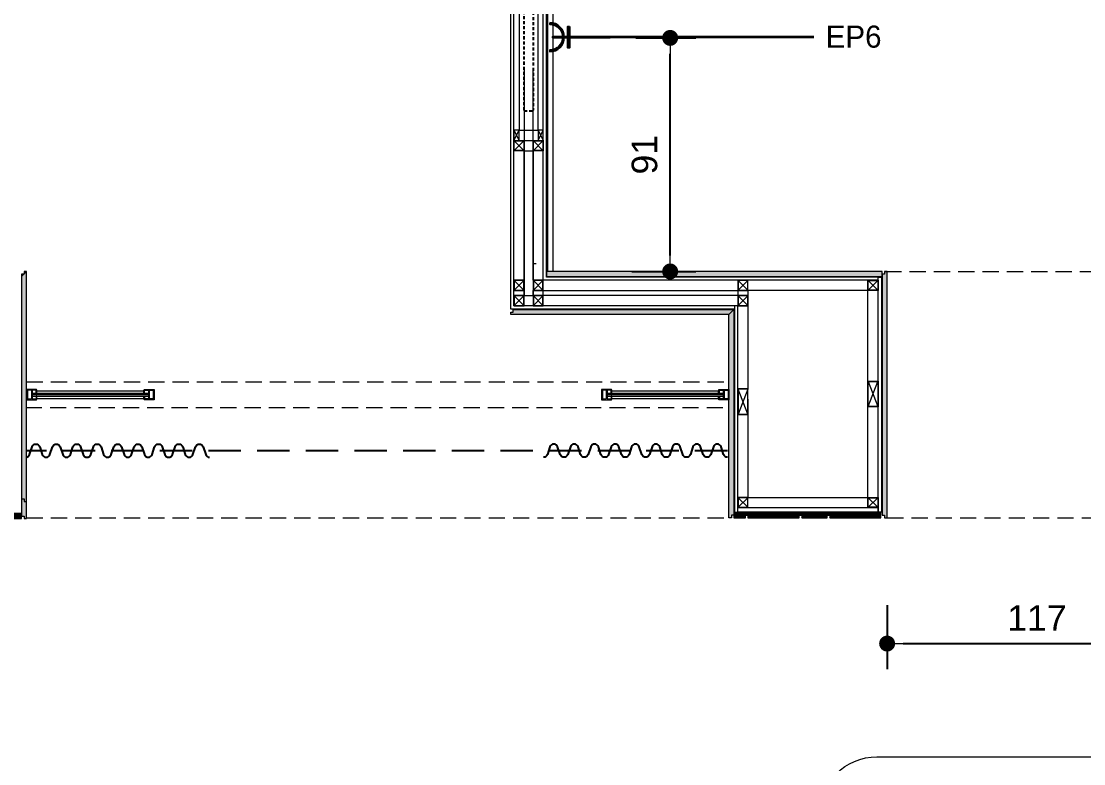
# Model space of a CAD drawing. Header units: centimetres. Extents: x 5488 to 20269, y -31398 to -19684.
# Drawn here: x 12233.4 to 12649.5, y -23240.3 to -22949.6 of the extents above; entities that cross this region are included whole.
import ezdxf
from ezdxf.enums import TextEntityAlignment as Align

# ---------------------------------------------------------------- set-up
doc = ezdxf.new("R2010")
doc.units = ezdxf.units.CM
doc.header["$PDMODE"] = 1
for name, pattern in [('HIDDEN', [9.524999999999999, 6.35, -3.175]), ('HIDDENX2', [19.049999999999997, 12.7, -6.349999999999998]), ('Overhead', [3.96875, 2.38125, -1.5875])]:
    doc.linetypes.add(name, pattern=pattern)
for name, color, linetype in [('0-LNS-VLF-PERDE', 10, 'Continuous'), ('11_Glas', 7, 'Continuous'), ('ELEKTRİK', 10, 'Continuous')]:
    doc.layers.add(name, color=color, linetype=linetype)
for name, color, linetype, lineweight in [('ELK', 1, 'Continuous', 35), ('xxx_Auto_Dograma_Metal', 157, 'Continuous', 0), ('xxx_Auto_Duvar_Alcipan', 51, 'Continuous', 0), ('xxx_Auto_Element_Dograma Cam', 140, 'Continuous', 9), ('xxx_Auto_Element_Dograma Metal', 211, 'Continuous', 20), ('xxx_Auto_Kaplama_Ahşap', 34, 'Continuous', 0), ('xxx_Auto_Kaplama_Ahşap Tarama', 16, 'Continuous', 5), ('xxx_Auto_Kaplama_Doğal Taş', 43, 'Continuous', 13), ('xxx_Auto_Kaplama_Mermer', 43, 'Continuous', 13), ('xxx_Auto_Kaplama_Paslanmaz', 163, 'Continuous', 0), ('xxx_Auto_Konstruksiyon_Metal', 141, 'Continuous', 0), ('xxx_Auto_Mobilya_Ahsap', 34, 'Continuous', 20), ('xxx_Auto_Tefris_Silik', 252, 'Continuous', 13)]:
    doc.layers.add(name, color=color, linetype=linetype, lineweight=lineweight)
doc.layers.add('xxx_Auto_Kaplama_Mermer Tarama', color=7, linetype='Continuous', lineweight=0, true_color=0xadadad)
doc.styles.add('AUTOBAN', font='')
doc.styles.add('TAKSİM', font='GOTHIC.TTF', dxfattribs={"height": 20})
doc.styles.get('AUTOBAN').set_extended_font_data('Helvetica Normal Tr')
doc.dimstyles.new('AUTO_DIM_1-50', dxfattribs={"dimtxt": 10, "dimasz": 6.25, "dimexe": 10, "dimexo": 10, "dimgap": 5, "dimtad": 1, "dimdec": 0, "dimzin": 0, "dimdsep": 46, "dimtxsty": 'AUTOBAN', "dimblk": 'DOT', "dimcen": 5, "dimclrd": 256, "dimclre": 256, "dimclrt": 256, "dimadec": 0, "dimazin": 0, "dimtfac": 1, "dimtdec": 0, "dimtix": 1, "dimtofl": 0, "dimtmove": 1, "dimatfit": 3, "dimfxl": 15, "dimfxlon": 1, "dimtolj": 1, "dimtzin": 0, "dimlwd": -1, "dimlwe": -1, "dimarcsym": 0})

# ---------------------------------------------------------------- blocks, each defined once
blk = doc.blocks.new('gizliprofil_e')
at = {"layer": 'xxx_Auto_Element_Dograma Metal'}
for p, q in [((0.04899269910583826, -2.299959847940045), (0.04899855831354216, 1.10001565246057)), ((0.3489926991051107, -2.299960614702286), (0.3489985583137241, 1.100015399810218))]:
    blk.add_line(p, q, dxfattribs=at)
for points in [[(-1.702012142673993, -2.599955195812072), (2.199997941306719, -2.60000849944845), (2.200003266547355, 1.399997330885526), (-1.701992125565994, 1.399997178759804)], [(0.04899855831263267, 1.100015388114116), (-1.502007375769608, 1.10001532764727)], [(-1.501997485210268, 0.0499975041129801), (-1.501997485210268, 0.0499975041129801), (-1.501997485210268, 0.0499975041129801), (-1.501997526145715, 1.10001532764727)], [(0.3489926991051107, -2.299960614702286), (1.900004656602505, -2.299965870213782), (1.900004492395965, 1.100015460280702), (0.3489985583137241, 1.100015399810218)], [(-1.502013159206399, -1.250055942175095), (-1.502013159206399, -1.250055942175095), (-1.502013159206399, -1.250055942175095), (-1.502024802334745, -2.299954342637648)], [(-1.502019258391556, -2.299954342655838), (0.04899269910583826, -2.299959598167334)]]:
    blk.add_lwpolyline(points, dxfattribs=at)
for centre, radius, start, end in [((3.516291270535476, 0.3405042590711673), 5.324754076183582, 168.5227519838122, 183.08080314522), ((-1.648660996701437, 0.2398538075649412), 0.2399074854244528, 230.6526701021457, 307.6859949504876), ((2.745320838716907, -1.597113975509274), 4.559004485972036, 175.6886464240941, 192.7072323515242), ((-1.648678576656494, -1.439910773260635), 0.2399074854244528, 52.31342985768132, 129.3467547058287)]:
    blk.add_arc(centre, radius, start, end, dxfattribs=at)
blk = doc.blocks.new('A$Cb3d25d0a')
at = {"layer": 'xxx_Auto_Konstruksiyon_Metal', "lineweight": 20}
h = blk.add_hatch(color=256, dxfattribs=at)
h.dxf.hatch_style = 1
h.paths.add_polyline_path([(2, 2), (2, -2), (-2, -2), (-2, 2)])
h.paths.add_polyline_path([(1.883423099934589, 1.883423099934589), (-1.883423099992797, 1.883423099934589), (-1.883423099992797, -1.883423099934589), (1.883423099934589, -1.883423099934589)], flags=16)
for points in [[(2, -2), (2, 2), (-2, 2), (-2, -2)], [(1.883423099934589, -1.883423099934589), (1.883423099934589, 1.883423099934589), (-1.883423099992797, 1.883423099934589), (-1.883423099992797, -1.883423099934589)]]:
    blk.add_lwpolyline(points, close=True, dxfattribs=at)
for points in [[(1.883423099934589, -1.883423099934589), (-1.883423099992797, 1.883423099934589)], [(1.883423099934589, 1.883423099934589), (-1.883423099992797, -1.883423099934589)]]:
    blk.add_lwpolyline(points, dxfattribs=at)
blk = doc.blocks.new('4X10 PROFİL')
at = {"layer": 'xxx_Auto_Konstruksiyon_Metal'}
h = blk.add_hatch(color=256, dxfattribs=at)
h.dxf.hatch_style = 1
h.paths.add_polyline_path([(6769.832994549171, -31068.34079556837), (6669.832994549164, -31068.34079556837), (6669.832994549164, -31108.34079556837), (6769.832994549171, -31108.34079556837)])
h.paths.add_polyline_path([(6768.832994549179, -31107.34079556837), (6670.832994549164, -31107.34079556837), (6670.832994549164, -31069.34079556837), (6768.832994549179, -31069.34079556837)], flags=16)
for p, q in [((6670.832994549164, -31069.34079556837), (6768.832994549179, -31107.34079556837)), ((6768.832994549179, -31069.34079556837), (6670.832994549164, -31107.34079556837))]:
    blk.add_line(p, q, dxfattribs=at)
for points in [[(6669.832994549164, -31068.34079556837), (6769.832994549171, -31068.34079556837), (6769.832994549171, -31108.34079556837), (6669.832994549164, -31108.34079556837)], [(6670.832994549164, -31069.34079556837), (6768.832994549179, -31069.34079556837), (6768.832994549179, -31107.34079556837), (6670.832994549164, -31107.34079556837)]]:
    blk.add_lwpolyline(points, close=True, dxfattribs=at)
blk = doc.blocks.new('*U119')
at = {"layer": '0-LNS-VLF-PERDE', "ltscale": 4}
for points in [[(-167.4843748523217, 3.418861169913725, 0.3228228060550772), (-165.9843748523217, 4.499999999998181), (-164.9843748523235, 7.499999999999091, -0.72075922005661), (-161.9843748523217, 7.499999999999091), (-160.9843748523226, 4.499999999998181, 0.7207592200564028), (-157.9843748523217, 4.499999999998181), (-156.9843748523244, 7.499999999999091, -0.3228228060552727), (-155.4843748523235, 8.581138830084456, -0.3228228060553753), (-153.9843748523226, 7.5), (-152.9843748523226, 4.499999999999091, 0.7207592200561956), (-149.9843748523226, 4.499999999999091), (-148.9843748523244, 7.5, -0.72075922005661), (-145.9843748523226, 7.5), (-144.9843748523235, 4.499999999999091, 0.7207592200564028), (-141.9843748523226, 4.499999999999091), (-140.9843748523253, 7.5, -0.3228228060552727), (-139.4843748523244, 8.581138830085365, -0.3228228060553753), (-137.9843748523235, 7.500000000000909), (-136.9843748523235, 4.5, 0.7207592200561956), (-133.9843748523235, 4.5), (-132.9843748523253, 7.500000000000909, -0.72075922005661), (-129.9843748523235, 7.500000000000909), (-128.9843748523244, 4.5, 0.7207592200564028), (-125.9843748523235, 4.5), (-124.9843748523263, 7.500000000000909, -0.3228228060552727), (-123.4843748523253, 8.581138830086275, -0.3228228060553753), (-121.9843748523244, 7.500000000001819), (-120.9843748523244, 4.500000000000909, 0.7207592200561956), (-117.9843748523244, 4.500000000000909), (-116.9843748523263, 7.500000000001819, -0.72075922005661), (-113.9843748523244, 7.500000000001819), (-112.9843748523253, 4.500000000000909, 0.3228228060552003), (-111.4843748523244, 3.418861169915544, 0.3228228060551441), (-109.9843748523244, 4.5), (-108.9843748523263, 7.500000000000909, -0.72075922005661), (-105.9843748523244, 7.500000000000909), (-104.9843748523253, 4.5, 0.7207592200564028), (-101.9843748523244, 4.5), (-100.9843748523272, 7.500000000000909, -0.3228228060552727), (-99.48437485232625, 8.581138830086275, -0.3228228060553753), (-97.98437485232535, 7.500000000001819), (-96.98437485232535, 4.500000000000909, 0.3228228060551441), (-95.48437485232535, 3.418861169916454, 0.3228228060551441)], [(107.315205147679, 3.418861169912816, -0.3228228060550772), (105.815205147679, 4.499999999997272), (104.8152051476808, 7.499999999998181, 0.72075922005661), (101.815205147679, 7.499999999998181), (100.8152051476799, 4.499999999997272, -0.7207592200564028), (97.81520514767897, 4.499999999997272), (96.8152051476817, 7.499999999998181, 0.3228228060552727), (95.31520514768079, 8.581138830083546, 0.3228228060553753), (93.81520514767988, 7.499999999999091), (92.81520514767988, 4.499999999998181, -0.7207592200561956), (89.81520514767988, 4.499999999998181), (88.8152051476817, 7.499999999999091, 0.72075922005661), (85.81520514767988, 7.499999999999091), (84.81520514768079, 4.499999999998181, -0.7207592200564028), (81.81520514767988, 4.499999999998181), (80.8152051476826, 7.499999999999091, 0.3228228060552727), (79.3152051476817, 8.581138830084456, 0.3228228060553753), (77.81520514768079, 7.5), (76.81520514768079, 4.499999999999091, -0.7207592200561956), (73.81520514768079, 4.499999999999091), (72.8152051476826, 7.5, 0.72075922005661), (69.81520514768079, 7.5), (68.8152051476817, 4.499999999999091, -0.7207592200564028), (65.81520514768079, 4.499999999999091), (64.81520514768351, 7.5, 0.3228228060552727), (63.3152051476826, 8.581138830085365, 0.3228228060553753), (61.8152051476817, 7.500000000000909), (60.8152051476817, 4.5, -0.7207592200561956), (57.8152051476817, 4.5), (56.81520514768351, 7.500000000000909, 0.72075922005661), (53.8152051476817, 7.500000000000909), (52.8152051476826, 4.5, -0.3228228060552003), (51.3152051476817, 3.418861169914635, -0.3228228060551441), (49.8152051476817, 4.499999999999091), (48.81520514768351, 7.5, 0.72075922005661), (45.8152051476817, 7.5), (44.8152051476826, 4.499999999999091, -0.7207592200564028), (41.8152051476817, 4.499999999999091), (40.81520514768442, 7.5, 0.3228228060552727), (39.31520514768351, 8.581138830085365, 0.3228228060553753), (37.8152051476826, 7.500000000000909), (36.8152051476826, 4.5, -0.3228228060551441), (35.3152051476826, 3.418861169915544, -0.3228228060551441)]]:
    blk.add_lwpolyline(points, format="xyb", dxfattribs=at)
at = {"layer": '0-LNS-VLF-PERDE', "linetype": 'HIDDENX2'}
blk.add_lwpolyline([(-167.4843748523208, 6), (107.315205147679, 6)], dxfattribs=at)
blk = doc.blocks.new('A$C50025146')
at = {"layer": 'ELEKTRİK'}
for points in [[(16.0258407970905, 9.846670621633166), (16.5885051934838, 9.846670621633166), (16.5885051934838, 1.406704675742731), (16.0258407970905, 1.406704675742731)], [(6.940050297998823e-05, 5.345355450490388), (6.940050297998823e-05, 5.908019846885509), (22.50664525620232, 5.908019846885509), (22.50664525620232, 5.345355450490388)]]:
    blk.add_hatch(color=256, dxfattribs=at).paths.add_polyline_path(points)
h = blk.add_hatch(color=256, dxfattribs=at)
edge = h.paths.add_edge_path()
edge.add_line((23.70435837441619, 11.25333161261187), (23.70435837441619, 10.69066721622039))
edge.add_ellipse((23.70435837441619, 5.626687648689767), major_axis=(3.580774291992597, -3.580774291992606), ratio=0.9999999999999413, start_angle=134.9999999999983, end_angle=314.9999999999983)
edge.add_line((23.70435837441619, 0.5627080811555061), (23.70435837441619, 4.368476402305532e-05))
edge.add_ellipse((23.70435837441619, 5.626687648689767), major_axis=(3.978638102213783, 3.978638102213774), ratio=0.9999999999999128, start_angle=45.0000000000025, end_angle=225.0000000000025, ccw=False)
for points, elevation in [([(16.0258407970905, 1.406704675742731), (16.0258407970905, 9.846670621633166), (16.5885051934838, 9.846670621633166), (16.5885051934838, 1.406704675742731)], 4.791194770819646e-08), ([(6.940050297998823e-05, 5.908019846885509), (22.50664525620232, 5.908019846885509), (22.50664525620232, 5.345355450490388), (6.940050297998823e-05, 5.345355450490388)], 4.794507297291503e-08)]:
    blk.add_lwpolyline(points, close=True, dxfattribs=dict(at, elevation=elevation))
at = {"layer": 'ELEKTRİK', "elevation": 4.798666618537076e-08}
blk.add_lwpolyline([(23.70435837441437, 4.368476402305532e-05), (23.70435837441619, 0.5627080811555061, -0.9999999999999944), (23.70435837441619, 10.69066721622039), (23.70435837441619, 11.25333161261187, 0.9999999999999944)], format="xyb", close=True, dxfattribs=at)
blk = doc.blocks.new('_DOT')
at = {"color": 0, "linetype": 'ByBlock', "lineweight": 0}
blk.add_line((-0.5, 1e-16), (-1, 2e-16), dxfattribs=at)
at = {"linetype": 'ByBlock', "lineweight": 0, "const_width": 0.5}
blk.add_lwpolyline([(-0.25, 0, 1), (0.25, 0, 1)], format="xyb", close=True, dxfattribs=at)
blk = doc.blocks.new('*D387')
at = {"transparency": 16777216}
for p, q in [((12474.07835363745, -22956.14844214234), (12497.51624751937, -22956.14844214234)), ((12487.51624751937, -23041.32211969815), (12487.51624751937, -22962.39844214234)), ((12472.51624751937, -23047.57211969815), (12497.51624751937, -23047.57211969815))]:
    blk.add_line(p, q, dxfattribs=at)
at = {"layer": 'Defpoints', "color": 0, "transparency": 16777216}
for p in [(12464.07835363745, -22956.14844214234), (12487.51624751937, -22956.14844214234), (12441.57175713475, -23047.57211969815)]:
    blk.add_point(p, dxfattribs=at)
at = {"transparency": 16777216, "xscale": 6.25, "yscale": 6.25, "zscale": 6.25}
for p, rotation in [((12487.51624751937, -22956.14844214234), 90), ((12487.51624751937, -23047.57211969815), 270)]:
    blk.add_blockref('_DOT', p, dxfattribs=dict(at, rotation=rotation))
at = {"transparency": 16777216, "insert": (12477.51624751936, -23001.86028092024), "char_height": 10, "attachment_point": 5, "rotation": 90, "style": 'AUTOBAN'}
blk.add_mtext('\\A1;91', dxfattribs=at)
blk = doc.blocks.new('*D388')
at = {"transparency": 16777216}
for p, q in [((12572.4847260753, -23178.24041453632), (12572.4847260753, -23203.24041453632)), ((12689.78351992844, -23178.24041453632), (12689.78351992844, -23203.24041453632)), ((12578.7347260753, -23193.24041453632), (12683.53351992844, -23193.24041453632))]:
    blk.add_line(p, q, dxfattribs=at)
at = {"layer": 'Defpoints', "color": 0, "transparency": 16777216}
for p in [(12572.4847260753, -23095.79293735491), (12689.78351992844, -23102.06549059411), (12689.78351992844, -23193.24041453632)]:
    blk.add_point(p, dxfattribs=at)
at = {"transparency": 16777216, "xscale": 6.25, "yscale": 6.25, "zscale": 6.25, "rotation": 180}
blk.add_blockref('_DOT', (12572.4847260753, -23193.24041453632), dxfattribs=at)
at = {"transparency": 16777216, "xscale": 6.25, "yscale": 6.25, "zscale": 6.25}
blk.add_blockref('_DOT', (12689.78351992844, -23193.24041453632), dxfattribs=at)
at = {"transparency": 16777216, "insert": (12631.13412300187, -23183.24041453632), "char_height": 10, "attachment_point": 5, "style": 'AUTOBAN'}
blk.add_mtext('\\A1;117', dxfattribs=at)

msp = doc.modelspace()

# ---------------------------------------------------------------- hatches: boundary and pattern name
at = {"layer": 'xxx_Auto_Kaplama_Ahşap Tarama', "true_color": 0xcba65d}
h = msp.add_hatch(dxfattribs=at)
h.set_pattern_fill('JIS_WOOD', color=43, scale=0.4999999999999998, angle=89.99999999999997)
h.set_pattern_definition([(134.9999999999999, (-9937.984664289825, -1951.205930636923), (-0.249999999580492, -0.249999999580492), [])])
h.paths.add_polyline_path([(12233.48556800765, -23142.31853718969), (12219.52316686137, -23142.3185371897), (12219.52316686137, -23143.3185371897), (12218.52316686137, -23143.3185371897), (12218.52316686137, -23144.3185371897), (12233.48556800765, -23144.31853718969)])
h = msp.add_hatch(dxfattribs=at)
h.set_pattern_fill('JIS_WOOD', color=43, scale=0.4999999999999998)
h.set_pattern_definition([(44.99999999999996, (6489.403762213378, -459.0767383145721), (-0.249999999580492, 0.249999999580492), [])])
h.paths.add_polyline_path([(12516.97753402532, -23143.01197399403), (12519.97719289182, -23143.01219140605), (12519.97719289182, -23142.01062780038), (12519.65810356784, -23142.01041038836), (12512.48556800765, -23142.01068325564), (12512.48556800765, -23144.01381046698), (12516.97753402532, -23144.0135375997)])
h = msp.add_hatch(dxfattribs=at)
h.set_pattern_fill('JIS_WOOD', color=43, scale=0.4999999999999998)
h.set_pattern_definition([(44.99999999999996, (6510.445404466942, -459.0767413341746), (-0.249999999580492, 0.249999999580492), [])])
h.paths.add_polyline_path([(12538.01917627889, -23143.01197701363), (12541.01883514539, -23143.01219442564), (12541.01883514539, -23142.01063081997), (12540.69974582141, -23142.01041340796), (12520.01925001569, -23142.01041340796), (12520.01849899764, -23143.11266084645), (12517.97753402533, -23143.11266084646), (12517.97753402533, -23144.0135406193), (12538.01917627889, -23144.0135406193)])
h = msp.add_hatch(dxfattribs=at)
h.set_pattern_fill('JIS_WOOD', color=43, scale=0.4999999999999998)
h.set_pattern_definition([(44.99999999999996, (6521.442959347625, -459.0796511334993), (-0.249999999580492, 0.249999999580492), [])])
h.paths.add_polyline_path([(12549.01673115957, -23143.01219442564), (12552.01639002607, -23143.01241183766), (12552.01639002607, -23142.01084823199), (12551.69730070209, -23142.01063081997), (12541.01883514539, -23142.01063081997), (12541.01808412735, -23143.11287825847), (12539.01884013114, -23143.11287825847), (12539.01884013114, -23144.01375803131), (12549.01673115957, -23144.01375803131)])
h = msp.add_hatch(dxfattribs=at)
h.set_pattern_fill('JIS_WOOD', color=43, scale=0.4999999999999998)
h.set_pattern_definition([(44.99999999999996, (6526.278442167635, -459.0796511334993), (-0.249999999580492, 0.249999999580492), [])])
h.paths.add_polyline_path([(12570.06017107062, -23142.01230313165), (12565.65866815399, -23142.01084823199), (12552.01676553509, -23142.01063081997), (12552.01601451705, -23143.11287825847), (12550.01884013114, -23143.11287825847), (12550.01884013114, -23144.01375803131), (12570.06012140326, -23144.01521293098)])
at = {"layer": 'xxx_Auto_Kaplama_Ahşap Tarama'}
h = msp.add_hatch(dxfattribs=at)
h.set_pattern_fill('AR-CONC', color=256, scale=0.5)
h.set_pattern_definition([(49.99999999999999, (809.5311465491541, -3617.590723406778), (91.092334498002, -7.969542769451543), [9.525, -104.775]), (355, (809.5311465491541, -3617.590723406778), (-17.62171071248467, 95.52842261951757), [7.62, -83.820292085]), (100.4514447, (817.1221500491538, -3618.25485015678), (73.47062354517664, 87.55887595609755), [8.095004399999997, -89.04512229999997]), (46.18420000000001, (809.5311465491541, -3592.190723406777), (135.539520446065, -21.02116396636357), [14.2875, -157.1625]), (96.63555760999994, (820.8260965491545, -3593.94247340678), (118.7020670257515, 123.7130622988608), [12.14251157, -133.56780408]), (351.1841511700001, (809.5311465491541, -3592.190723406777), (118.7020670324885, 123.7130622927663), [11.429983535, -125.72986596]), (21, (822.2311465491539, -3598.540723406779), (75.80719563456624, -51.1325990935438), [9.525, -104.775]), (326.0000000000001, (822.2311465491539, -3598.540723406779), (30.90101417382354, 92.09398306115963), [7.62, -83.82]), (71.45144499999999, (828.5484128491544, -3602.801773356779), (106.7082096393581, 40.96138444295262), [8.0950044, -89.04496879999999]), (37.50000000000001, (809.5311465491541, -3617.590723406778), (1.544301625295908, 42.27751943657655), [0, -82.804, 0, -85.09, 0, -84.1375]), (7.499999999999999, (809.5311465491541, -3617.590723406778), (33.40983125515287, 50.09028740905975), [0, -48.514, 0, -80.899, 0, -32.0675]), (327.5, (781.2101465491542, -3617.590723406778), (67.7952975834357, -2.864371996336722), [0, -31.75, 0, -99.06, 0, -131.445]), (317.5, (768.5101465491543, -3617.590723406778), (74.06459069300902, 12.71324551666651), [0, -41.275, 0, -65.786, 0, -93.345])])
edge = h.paths.add_edge_path()
edge.add_line((9312.934239034274, -27555.318573272), (9330.626290762004, -27555.318573272))
edge.add_arc((9330.626290762002, -27548.31857327201), 6.999999999996362, 270.0000000000148, 349.5592448212793)
edge.add_arc((-12655703.85192648, 2009176.563850346), 12827763.87852466, 350.8642093146535, 350.8644691225534)
edge.add_line((9346.745801669727, -27492.15741189267), (9332.44991226789, -27492.15744410318))
edge.add_line((9332.44991226789, -27492.15744410318), (9332.449455501846, -27061.10236461796))
edge.add_line((9332.449455501846, -27061.10236461796), (9346.746142236898, -27061.10234946853))
edge.add_arc((-12660642.42867646, -2064524.00734829), 12832765.90526256, 9.135530923292796, 9.135790639500211)
edge.add_arc((9330.626290762002, -27004.9390702985), 6.999999999999829, 10.44075517872073, 89.9999999999851)
edge.add_line((9330.626290762004, -26997.9390702985), (9312.934239034272, -26997.9390702985))
edge.add_arc((9312.934239034274, -27004.9390702985), 7, 90.0000000000149, 170.4864106854212)
edge.add_arc((10864.46380279621, -27276.62882178525), 1582.137683424508, 170.0694418627802, 189.93055813722)
edge.add_arc((9312.934239034275, -27548.318573272), 7.000000000000069, 189.5135893145788, 269.9999999999852)
at = {"layer": 'xxx_Auto_Kaplama_Mermer Tarama'}
h = msp.add_hatch(dxfattribs=at)
h.set_pattern_fill('AR-CONC', color=241, scale=0.01)
h.set_pattern_definition([(49.99999999999999, (6190.105366854992, -452.6365046498904), (1.821846689960041, -0.1593908553890309), [0.1905, -2.0955]), (355, (6190.105366854992, -452.6365046498904), (-0.3524342142496935, 1.910568452390352), [0.1524, -1.676405841700001]), (100.4514447, (6190.257186924993, -452.6497871848915), (1.469412470903533, 1.751177519121951), [0.161900088, -1.780902446]), (46.18420000000001, (6190.105366854992, -452.1285046498888), (2.7107904089213, -0.420423279327272), [0.2857500000000001, -3.143250000000001]), (96.63555760999992, (6190.331265854993, -452.1635396498896), (2.37404134051503, 2.474261245977216), [0.2428502314, -2.6713560816]), (351.1841511700001, (6190.105366854992, -452.1285046498888), (2.374041340649771, 2.474261245855327), [0.2285996707, -2.5145973192]), (21, (6190.359366854993, -452.2555046498892), (1.516143912691325, -1.022651981870876), [0.1905, -2.0955]), (326.0000000000001, (6190.359366854993, -452.2555046498892), (0.6180202834764709, 1.841879661223193), [0.1524, -1.6764]), (71.45144499999999, (6190.485712180993, -452.3407256488899), (2.134164192787162, 0.8192276888590527), [0.1619000879999997, -1.780899375999997]), (37.50000000000001, (6190.105366854992, -452.6365046498904), (0.03088603250591817, 0.8455503887315312), [0, -1.65608, 0, -1.7018, 0, -1.68275]), (7.499999999999999, (6190.105366854992, -452.6365046498904), (0.6681966251030576, 1.001805748181195), [0, -0.9702800000000001, 0, -1.61798, 0, -0.6413500000000002]), (327.5, (6189.538946854993, -452.6365046498904), (1.355905951668714, -0.05728743992673459), [0, -0.6350000000000001, 0, -1.981200000000001, 0, -2.6289]), (317.5, (6189.284946854992, -452.6365046498904), (1.481291813860181, 0.2542649103333302), [0, -0.8255000000000001, 0, -1.31572, 0, -1.8669])])
h.paths.add_polyline_path([(12235.48556800766, -23137.57061154772), (12234.48472607531, -23137.57061154772), (12234.48556800766, -23136.57061154772), (12233.48556800766, -23136.57061154772), (12233.48559284134, -23135.56915664806), (12233.48556829352, -23049.57211976196), (12233.48559284134, -23049.57211976196), (12233.48556800766, -23048.5706648623), (12234.48556800766, -23048.5706648623), (12234.48556800766, -23047.57066479602), (12235.48556800766, -23047.57066479602)])
h = msp.add_hatch(dxfattribs=at)
h.set_pattern_fill('AR-CONC', color=241, scale=0.01)
h.set_pattern_definition([(49.99999999999986, (6190.105366854974, -452.6365046499086), (1.821846689960041, -0.1593908553890309), [0.1904999999999999, -2.095499999999999]), (355, (6190.105366854974, -452.6365046499086), (-0.3524342142496935, 1.910568452390352), [0.1524, -1.676405841700001]), (100.4514446999997, (6190.257186924982, -452.6497871849097), (1.469412470903533, 1.751177519121951), [0.1619000879999971, -1.780902445999977]), (46.18419999999996, (6190.105366854974, -452.128504649907), (2.7107904089213, -0.420423279327272), [0.2857499999999996, -3.143249999999997]), (96.63555760999954, (6190.331265854971, -452.1635396499078), (2.37404134051503, 2.474261245977216), [0.2428502314, -2.6713560816]), (351.18415117, (6190.105366854974, -452.128504649907), (2.374041340649771, 2.474261245855327), [0.2285996707, -2.514597319199999]), (20.99999999999994, (6190.359366854975, -452.2555046499074), (1.516143912691325, -1.022651981870876), [0.1904999999999971, -2.095499999999954]), (326, (6190.359366854975, -452.2555046499074), (0.6180202834764709, 1.841879661223193), [0.1524, -1.6764]), (71.45144499999995, (6190.485712180978, -452.3407256489118), (2.134164192787162, 0.8192276888590527), [0.1619000879999996, -1.780899375999997]), (37.49999999999998, (6190.105366854974, -452.6365046499086), (0.03088603250591817, 0.8455503887315312), [0, -1.65608, 0, -1.7018, 0, -1.68275]), (7.499999999999937, (6190.105366854974, -452.6365046499086), (0.6681966251030576, 1.001805748181195), [0, -0.9702799999999989, 0, -1.617979999999998, 0, -0.6413499999999991]), (327.5, (6189.538946854971, -452.6365046499086), (1.355905951668714, -0.05728743992673459), [0, -0.6349999999999997, 0, -1.9812, 0, -2.628899999999998]), (317.5, (6189.28494685497, -452.6365046499086), (1.481291813860181, 0.2542649103333302), [0, -0.8254999999999996, 0, -1.31572, 0, -1.866899999999999])])
h.paths.add_polyline_path([(12235.48556800765, -23047.5706647979), (12233.48559280525, -23049.5706647979), (12233.48559284133, -23049.57211976196), (12233.48556829351, -23049.57211976196), (12233.48559284133, -23135.56915664806), (12233.48556800765, -23143.3170822876), (12234.48556800765, -23143.3170822876), (12234.4847260753, -23144.31708228759), (12235.48556800765, -23144.31708228759)])
h = msp.add_hatch(dxfattribs=at)
h.set_pattern_fill('AR-CONC', color=241, scale=0.01)
h.set_pattern_definition([(49.99999999999999, (5110.193483257435, 7.275957614183426e-12), (1.821846689960041, -0.1593908553890309), [0.1905, -2.0955]), (355, (5110.193483257435, 7.275957614183426e-12), (-0.3524342142496935, 1.910568452390352), [0.1524, -1.676405841700001]), (100.4514447, (5110.345303327436, -0.01328253499377752), (1.469412470903533, 1.751177519121951), [0.161900088, -1.780902446]), (46.18420000000001, (5110.193483257435, 0.5080000000089058), (2.7107904089213, -0.4204232793272716), [0.2857500000000001, -3.143250000000001]), (96.63555760999992, (5110.419382257436, 0.4729650000081165), (2.37404134051503, 2.474261245977216), [0.2428502314, -2.6713560816]), (351.1841511700001, (5110.193483257435, 0.5080000000089058), (2.374041340649771, 2.474261245855327), [0.2285996707, -2.5145973192]), (21, (5110.447483257436, 0.3810000000084983), (1.516143912691325, -1.022651981870876), [0.1905, -2.0955]), (326.0000000000001, (5110.447483257436, 0.3810000000084983), (0.6180202834764709, 1.841879661223193), [0.1524, -1.6764]), (71.45144499999999, (5110.573828583436, 0.2957790010077588), (2.134164192787162, 0.8192276888590526), [0.1619000880000001, -1.780899376]), (37.50000000000001, (5110.193483257435, 7.275957614183426e-12), (0.03088603250591817, 0.8455503887315312), [0, -1.65608, 0, -1.7018, 0, -1.68275]), (7.499999999999999, (5110.193483257435, 7.275957614183426e-12), (0.6681966251030576, 1.001805748181195), [0, -0.9702800000000001, 0, -1.61798, 0, -0.6413500000000002]), (327.5, (5109.627063257436, 7.275957614183426e-12), (1.355905951668714, -0.05728743992673445), [0, -0.6350000000000001, 0, -1.981200000000001, 0, -2.6289]), (317.5, (5109.373063257435, 7.275957614183426e-12), (1.481291813860181, 0.2542649103333303), [0, -0.8255000000000001, 0, -1.31572, 0, -1.8669])])
h.paths.add_polyline_path([(12570.4847260753, -23047.57211969812), (12439.0717476226, -23047.57211969814), (12439.0717476226, -23049.57211969814), (12570.4847260753, -23049.57211969815)])
h = msp.add_hatch(dxfattribs=at)
h.set_pattern_fill('AR-CONC', color=241, scale=0.01)
h.set_pattern_definition([(49.99999999999986, (6527.104524922632, -452.6379595520229), (1.821846689960041, -0.1593908553890309), [0.1904999999999999, -2.095499999999999]), (355, (6527.104524922632, -452.6379595520229), (-0.3524342142496935, 1.910568452390352), [0.1524, -1.676405841700001]), (100.4514446999997, (6527.256344992626, -452.651242087024), (1.469412470903533, 1.751177519121951), [0.1619000879999971, -1.780902445999977]), (46.18419999999996, (6527.104524922632, -452.1299595520213), (2.7107904089213, -0.420423279327272), [0.2857499999999996, -3.143249999999997]), (96.63555760999954, (6527.330423922629, -452.1649945520148), (2.37404134051503, 2.474261245977216), [0.2428502314, -2.6713560816]), (351.18415117, (6527.104524922632, -452.1299595520213), (2.374041340649771, 2.474261245855327), [0.2285996707, -2.514597319199999]), (20.99999999999994, (6527.358524922633, -452.2569595520145), (1.516143912691325, -1.022651981870876), [0.1904999999999971, -2.095499999999954]), (326, (6527.358524922633, -452.2569595520145), (0.6180202834764709, 1.841879661223193), [0.1524, -1.6764]), (71.45144499999995, (6527.484870248636, -452.3421805510188), (2.134164192787162, 0.8192276888590527), [0.1619000879999995, -1.780899375999996]), (37.49999999999998, (6527.104524922632, -452.6379595520229), (0.03088603250591817, 0.8455503887315312), [0, -1.65608, 0, -1.7018, 0, -1.68275]), (7.499999999999937, (6527.104524922632, -452.6379595520229), (0.6681966251030576, 1.001805748181195), [0, -0.9702799999999989, 0, -1.617979999999998, 0, -0.6413499999999991]), (327.5, (6526.538104922629, -452.6379595520229), (1.355905951668714, -0.05728743992673459), [0, -0.6349999999999997, 0, -1.9812, 0, -2.628899999999998]), (317.5, (6526.284104922628, -452.6379595520229), (1.481291813860181, 0.2542649103333302), [0, -0.8254999999999996, 0, -1.31572, 0, -1.866899999999999])])
h.paths.add_polyline_path([(12572.4847260753, -23144.0137550117), (12571.48388414295, -23144.0137550117), (12571.4847260753, -23143.01375501171), (12570.4847260753, -23143.01375501171), (12570.48475090898, -23135.57061155017), (12570.48472636117, -23049.57357466407), (12570.48475090898, -23049.57357466407), (12570.4847260753, -23048.57211976441), (12571.4847260753, -23048.57211976441), (12571.4847260753, -23047.57211969812), (12572.4847260753, -23047.57211969812)])
h = msp.add_hatch(dxfattribs=at)
h.set_pattern_fill('AR-CONC', color=241, scale=0.01)
h.set_pattern_definition([(49.99999999999999, (5061.10855146151, 7.275957614183426e-12), (1.821846689960041, -0.1593908553890309), [0.1905, -2.0955]), (355, (5061.10855146151, 7.275957614183426e-12), (-0.3524342142496935, 1.910568452390352), [0.1524, -1.676405841700001]), (100.4514447, (5061.260371531507, -0.01328253499377752), (1.469412470903533, 1.751177519121951), [0.161900088, -1.780902446]), (46.18420000000001, (5061.10855146151, 0.5080000000089058), (2.7107904089213, -0.4204232793272716), [0.2857500000000001, -3.143250000000001]), (96.63555760999992, (5061.334450461511, 0.4729650000081165), (2.37404134051503, 2.474261245977216), [0.2428502314, -2.6713560816]), (351.1841511700001, (5061.10855146151, 0.5080000000089058), (2.374041340649771, 2.474261245855327), [0.2285996707, -2.5145973192]), (21, (5061.362551461507, 0.3810000000084983), (1.516143912691325, -1.022651981870876), [0.1905, -2.0955]), (326.0000000000001, (5061.362551461507, 0.3810000000084983), (0.6180202834764709, 1.841879661223193), [0.1524, -1.6764]), (71.45144499999999, (5061.48889678751, 0.2957790010077588), (2.134164192787162, 0.8192276888590526), [0.1619000880000001, -1.780899376]), (37.50000000000001, (5061.10855146151, 7.275957614183426e-12), (0.03088603250591817, 0.8455503887315312), [0, -1.65608, 0, -1.7018, 0, -1.68275]), (7.499999999999999, (5061.10855146151, 7.275957614183426e-12), (0.6681966251030576, 1.001805748181195), [0, -0.9702800000000001, 0, -1.61798, 0, -0.6413500000000002]), (327.5, (5060.542131461511, 7.275957614183426e-12), (1.355905951668714, -0.05728743992673445), [0, -0.6350000000000001, 0, -1.981200000000001, 0, -2.6289]), (317.5, (5060.28813146151, 7.275957614183426e-12), (1.481291813860181, 0.2542649103333303), [0, -0.8255000000000001, 0, -1.31572, 0, -1.8669])])
h.paths.add_polyline_path([(12510.48556800765, -23064.46495200067), (12425.07140298922, -23064.46495200065), (12425.07140298922, -23063.46495200065), (12426.07140298922, -23063.46495200065), (12426.07140298922, -23062.46495200065), (12512.48556800765, -23062.46495200065)])
h = msp.add_hatch(dxfattribs=at)
h.set_pattern_fill('AR-CONC', color=241, scale=0.01)
h.set_pattern_definition([(49.99999999999986, (6412.155695814539, -452.6364514016132), (1.821846689960041, -0.1593908553890309), [0.1904999999999999, -2.095499999999999]), (355, (6412.155695814539, -452.6364514016132), (-0.3524342142496935, 1.910568452390352), [0.1524, -1.676405841700001]), (100.4514446999997, (6412.307515884533, -452.6497339366142), (1.469412470903533, 1.751177519121951), [0.1619000879999971, -1.780902445999977]), (46.18419999999996, (6412.155695814539, -452.1284514016115), (2.7107904089213, -0.420423279327272), [0.2857499999999996, -3.143249999999997]), (96.63555760999954, (6412.381594814537, -452.1634864016123), (2.37404134051503, 2.474261245977216), [0.2428502314, -2.6713560816]), (351.18415117, (6412.155695814539, -452.1284514016115), (2.374041340649771, 2.474261245855327), [0.2285996707, -2.514597319199999]), (20.99999999999994, (6412.40969581454, -452.2554514016119), (1.516143912691325, -1.022651981870876), [0.1904999999999971, -2.095499999999954]), (326, (6412.40969581454, -452.2554514016119), (0.6180202834764709, 1.841879661223193), [0.1524, -1.6764]), (71.45144499999995, (6412.536041140529, -452.3406724006163), (2.134164192787162, 0.8192276888590527), [0.1619000879999996, -1.780899375999996]), (37.49999999999998, (6412.155695814539, -452.6364514016132), (0.03088603250591817, 0.8455503887315312), [0, -1.65608, 0, -1.7018, 0, -1.68275]), (7.499999999999937, (6412.155695814539, -452.6364514016132), (0.6681966251030576, 1.001805748181195), [0, -0.9702799999999989, 0, -1.617979999999998, 0, -0.6413499999999991]), (327.5, (6411.589275814536, -452.6364514016132), (1.355905951668714, -0.05728743992673459), [0, -0.6349999999999997, 0, -1.9812, 0, -2.628899999999998]), (317.5, (6411.335275814536, -452.6364514016132), (1.481291813860181, 0.2542649103333302), [0, -0.8254999999999996, 0, -1.31572, 0, -1.866899999999999])])
h.paths.add_polyline_path([(12511.48556800765, -23063.26853751373), (12510.48556800765, -23063.26853751373), (12510.48556800765, -23144.0122468613), (12511.48640994, -23144.0122468613), (12511.48556800765, -23143.01224686131), (12512.48556800765, -23143.01224686131), (12512.48554317397, -23135.56910339976), (12512.48556381214, -23062.26853751372), (12511.48556800765, -23062.26853751373)])

# ---------------------------------------------------------------- linework, layer by layer
at = {"layer": '11_Glas', "linetype": 'Overhead', "ltscale": 0.5}
msp.add_lwpolyline([(12433.84673640332, -22886.44954896955), (12433.84673640332, -22984.49641575999), (12433.4998148978, -22984.8433372655), (12430.72444285369, -22984.8433372655), (12430.37752134817, -22984.49641575999), (12430.36772614433, -22886.44954896955)], dxfattribs=at)
at = {"layer": 'ELK', "color": 1}
msp.add_line((12543.80074069769, -22955.86710994415), (12441.57177778173, -22955.86710994412), dxfattribs=at)
at = {"layer": 'xxx_Auto_Dograma_Metal'}
for p, q in [((12239.46455538176, -23097.29221634543), (12281.48657980645, -23097.29224100567)), ((12239.47142757724, -23094.29217857268), (12281.4865702384, -23094.29220322887)), ((12464.55606299485, -23097.29221634543), (12506.57808741954, -23097.29224100567)), ((12464.56293519034, -23094.29217857268), (12506.57807785149, -23094.29220322887))]:
    msp.add_line(p, q, dxfattribs=at)
at = {"layer": 'xxx_Auto_Duvar_Alcipan'}
for points in [[(12512.68556800765, -23062.26853751373), (12425.07140298922, -23062.26853751373), (12425.07140298922, -22886.63723779832)], [(12513.98542883391, -23061.01853751373), (12426.32140298922, -23061.01853751373), (12426.32140298922, -22886.63723779832)], [(12437.8217476226, -23041.89250195646), (12437.82180194752, -22886.11685554005)], [(12439.07174762257, -23041.8925098006), (12439.07179767733, -22886.11685554005)], [(12568.99018811087, -23051.01853418504), (12437.8217476226, -23051.01853418504), (12437.8217476226, -23041.89250195646)], [(12568.99018811087, -23049.76853418504), (12439.0717476226, -23049.76853418504), (12439.0717476226, -23041.89250195647)]]:
    msp.add_lwpolyline(points, dxfattribs=at)
for points in [[(12568.99018811087, -23141.82522152211), (12568.99018811087, -23049.75940361874), (12570.29018811087, -23049.75940361874), (12570.29018811086, -23141.82522152211)], [(12513.98556800765, -23141.82522152211), (12513.98556800765, -23061.01853751373), (12512.68556800765, -23061.01853751373), (12512.68556800766, -23141.82522152211)]]:
    msp.add_lwpolyline(points, close=True, dxfattribs=at)
at = {"layer": 'xxx_Auto_Element_Dograma Cam'}
for p, q in [((12237.63657194899, -23096.39218702274), (12283.23758587275, -23096.39210843811)), ((12237.63657298288, -23095.7922433904), (12283.23758483899, -23095.7922433904)), ((12237.63657401696, -23095.19218702273), (12283.23758380491, -23095.19218702273)), ((12462.72807956208, -23096.39218702274), (12508.32909348584, -23096.39210843811)), ((12462.72808059597, -23095.7922433904), (12508.32909245209, -23095.7922433904)), ((12462.72808163005, -23095.19218702273), (12508.32909141801, -23095.19218702273))]:
    msp.add_line(p, q, dxfattribs=at)
at = {"layer": 'xxx_Auto_Kaplama_Ahşap'}
for points in [[(12516.97753402532, -23143.01197399403), (12519.97719289182, -23143.01219140605), (12519.97719289182, -23142.01062780038), (12519.65810356784, -23142.01041038836), (12512.48556800765, -23142.01068325564), (12512.48556800765, -23144.01381046698), (12516.97753402532, -23144.0135375997)], [(12513.98542883391, -23141.81545791107), (12513.9857071814, -23140.01375501171), (12568.99032728461, -23140.02331335836), (12568.99004893712, -23141.82501625772)], [(12538.01917627889, -23143.01197701363), (12541.01883514539, -23143.01219442564), (12541.01883514539, -23142.01063081997), (12540.69974582141, -23142.01041340796), (12520.01925001569, -23142.01041340796), (12520.01849899764, -23143.11266084645), (12517.97753402533, -23143.11266084646), (12517.97753402533, -23144.0135406193), (12538.01917627889, -23144.0135406193)], [(12549.01673115957, -23143.01219442564), (12552.01639002607, -23143.01241183766), (12552.01639002607, -23142.01084823199), (12551.69730070209, -23142.01063081997), (12541.01883514539, -23142.01063081997), (12541.01808412735, -23143.11287825847), (12539.01884013114, -23143.11287825847), (12539.01884013114, -23144.01375803131), (12549.01673115957, -23144.01375803131)], [(12570.06017107062, -23142.01230313165), (12565.65866815399, -23142.01084823199), (12565.65866815399, -23142.01084823199), (12552.01676553509, -23142.01063081997), (12552.01601451705, -23143.11287825847), (12550.01884013114, -23143.11287825847), (12550.01884013114, -23144.01375803131), (12570.06012140326, -23144.01521293098)]]:
    msp.add_lwpolyline(points, close=True, dxfattribs=at)
msp.add_lwpolyline([(12568.49342455201, -23237.57206644983), (12938.49342455201, -23237.57206644983, -0.9999999999999999), (12938.49342455201, -23282.57206644983), (12568.49342455201, -23282.57206644983, -0.9999999999999999)], format="xyb", close=True, dxfattribs=at)
at = {"layer": 'xxx_Auto_Kaplama_Doğal Taş'}
msp.add_lwpolyline([(12441.57179337456, -22886.11685554005), (12441.57175713474, -23047.57211969814), (12439.5717571347, -23047.57211969814), (12439.57180063894, -22886.11685554005)], dxfattribs=at)
at = {"layer": 'xxx_Auto_Kaplama_Mermer'}
for points in [[(12233.48556800766, -23136.57061154772), (12234.48556800766, -23136.57061154772), (12234.48472607531, -23137.57061154772), (12235.48556800766, -23137.57061154772), (12235.48556800766, -23047.57066479602), (12234.48556800766, -23047.57066479602), (12234.48556800766, -23048.5706648623), (12233.48556800766, -23048.5706648623)], [(12233.48556800765, -23049.5706647979), (12233.48556800765, -23143.3170822876), (12234.48556800765, -23143.3170822876), (12234.4847260753, -23144.31708228759), (12235.48556800765, -23144.31708228759), (12235.48556800765, -23047.5706647979)], [(12570.4847260753, -23047.57211969812), (12439.0717476226, -23047.57211969814), (12439.0717476226, -23049.57211969814), (12570.4847260753, -23049.57211969815)], [(12570.4847260753, -23143.01375501171), (12571.4847260753, -23143.01375501171), (12571.48388414295, -23144.0137550117), (12572.4847260753, -23144.0137550117), (12572.4847260753, -23047.57211969812), (12571.4847260753, -23047.57211969812), (12571.4847260753, -23048.57211976441), (12570.4847260753, -23048.57211976441)], [(12510.48556800765, -23064.46495200067), (12425.07140298922, -23064.46495200065), (12425.07140298922, -23063.46495200065), (12426.07140298922, -23063.46495200065), (12426.07140298922, -23062.46495200065), (12512.48556800765, -23062.46495200065)], [(12512.48556800765, -23062.46495200065), (12512.48556800765, -23143.01224686131), (12511.48556800765, -23143.01224686131), (12511.48640994, -23144.0122468613), (12510.48556800765, -23144.0122468613), (12510.48556800765, -23064.46495200067)]]:
    msp.add_lwpolyline(points, close=True, dxfattribs=at)
at = {"layer": 'xxx_Auto_Kaplama_Paslanmaz'}
msp.add_line((12434.99834562999, -23044.53243480752), (12434.30450261897, -23044.53243480752), dxfattribs=at)
at = {"layer": 'xxx_Auto_Konstruksiyon_Metal'}
msp.add_line((12517.98556800765, -23097.57146828948), (12517.98556800765, -23136.01375501171), dxfattribs=at)
for points in [[(12428.32397269316, -22890.31793496642), (12428.32397269317, -22992.30273288316), (12435.8218325844, -22992.30273288316), (12435.86708113509, -22890.22743786504)], [(12430.32474246068, -22968.35119116876), (12430.32140298922, -23057.01448052473), (12433.8217476226, -23057.01448052473)], [(12433.8217476226, -23051.01447719604), (12433.82246090821, -22968.35123824038)], [(12426.32397269317, -22996.30273288316), (12428.32397269317, -22992.30273288316)], [(12426.32397269317, -22992.30273288316), (12428.32397269317, -22996.30273288316)], [(12435.8218325844, -22996.30273288316), (12437.8218325844, -22992.30273288316)], [(12435.8218325844, -22992.30273288316), (12437.8218325844, -22996.30273288316)], [(12430.32110707697, -22996.30273288316), (12433.82195122511, -22996.30273288316)], [(12433.8217476226, -23056.95081702629), (12433.8217476226, -23055.01447719604)], [(12517.98556800765, -23136.01557069608), (12564.99018811087, -23136.01557069608), (12564.99018811087, -23055.01853418504), (12517.98556800765, -23055.01853418504), (12517.98556800766, -23093.61596205601)]]:
    msp.add_lwpolyline(points, dxfattribs=at)
for points in [[(12428.32397269317, -22996.30273288316), (12428.32397269317, -22992.30273288316), (12426.32397269317, -22992.30273288316), (12426.32397269317, -22996.30273288316)], [(12437.8218325844, -22996.30273288316), (12437.8218325844, -22992.30273288316), (12435.8218325844, -22992.30273288316), (12435.8218325844, -22996.30273288316)], [(12430.32098843625, -23000.30273288316), (12433.82232412568, -23000.30273288316), (12433.82232412568, -23057.1310574248), (12430.32098843625, -23057.1310574248)], [(12437.8217476226, -23055.01447719604), (12513.98542883391, -23055.01447719604), (12513.98542883391, -23057.01853751373), (12437.8217476226, -23057.01853751373)]]:
    msp.add_lwpolyline(points, close=True, dxfattribs=at)
at = {"layer": 'xxx_Auto_Mobilya_Ahsap'}
msp.add_lwpolyline([(12218.52316686137, -23143.3185371897), (12218.52316686137, -23144.3185371897), (12233.48556800765, -23144.31853718969), (12233.48556800765, -23142.31853718969), (12219.52316686137, -23142.3185371897), (12219.52316686137, -23143.3185371897), (12218.52316686137, -23143.3185371897)], dxfattribs=at)
at = {"layer": 'xxx_Auto_Tefris_Silik', "linetype": 'HIDDEN'}
for points in [[(12571.74310800764, -23047.57206644982), (13183.58500800765, -23047.57206644982)], [(12235.48556800765, -23090.79365209262), (12509.92378800764, -23090.79365209261)], [(12235.12420800764, -23100.79365209261), (12509.92378800764, -23100.79365209261)], [(12235.12420800764, -23100.79365209261), (12509.92378800764, -23100.79365209261)], [(12235.48556800765, -23144.0137550117), (12510.48556800765, -23144.0137550117)], [(12572.4847260753, -23144.0137550117), (13183.48472607532, -23143.95242994566)]]:
    msp.add_lwpolyline(points, dxfattribs=at)

# ---------------------------------------------------------------- block references
at = {"rotation": 179.9999999999999}
for p in [(12237.68556861158, -23096.39221548814), (12462.85407505917, -23096.39216223984)]:
    msp.add_blockref('gizliprofil_e', p, dxfattribs=at)
at = {"xscale": -1, "rotation": 180}
for p in [(12283.18858921019, -23096.39224213996), (12508.28009682329, -23096.39216223984)]:
    msp.add_blockref('gizliprofil_e', p, dxfattribs=at)
at = {"xscale": -1}
msp.add_blockref('*U119', (12342.44025508768, -23123.73099178368), dxfattribs=at)
at = {"layer": 'ELEKTRİK', "rotation": 180}
msp.add_blockref('A$C50025146', (12464.07842303795, -22950.24042229545, -4.794507297291503e-08), dxfattribs=at)
at = {"layer": 'xxx_Auto_Konstruksiyon_Metal', "xscale": -1, "rotation": 180}
for p in [(12428.32110707697, -22998.30273288316), (12435.82219172449, -22998.30268581154)]:
    msp.add_blockref('A$Cb3d25d0a', p, dxfattribs=at)
at = {"layer": 'xxx_Auto_Konstruksiyon_Metal'}
for p in [(12428.32140298922, -23053.01447719604), (12435.8217476226, -23053.01447719604), (12515.98542883391, -23053.01853418504), (12428.32140298922, -23059.01448052473), (12435.8217476226, -23059.01448052473), (12515.98542883391, -23059.01853751373), (12515.98556800765, -23138.01375501171)]:
    msp.add_blockref('A$Cb3d25d0a', p, dxfattribs=at)
at = {"layer": 'xxx_Auto_Konstruksiyon_Metal', "xscale": -1}
for p in [(12566.99018811087, -23053.01853418504), (12566.99018811087, -23138.01375501171)]:
    msp.add_blockref('A$Cb3d25d0a', p, dxfattribs=at)
at = {"layer": 'xxx_Auto_Mobilya_Ahsap'}
for p, xscale, yscale, zscale, rotation in [((9458.15610855404, -23767.49944405302), 0.1000000000000064, 0.1000000000000064, 0.1000000000000064, 90), ((15624.81957797759, -23770.49944571764), -0.1, 0.1, 0.1, 270)]:
    msp.add_blockref('4X10 PROFİL', p, dxfattribs=dict(at, xscale=xscale, yscale=yscale, zscale=zscale, rotation=rotation))

# ---------------------------------------------------------------- texts
at = {"layer": 'ELK', "color": 1, "style": 'TAKSİM'}
msp.add_text('EP6', height=8.64, dxfattribs=at).set_placement((12559.35759574087, -22959.96054367862), align=Align.CENTER)

# ---------------------------------------------------------------- dimensions: what is measured, and where the dimension line sits
dim = msp.add_linear_dim(base=(12487.51624751937, -22956.14844214234), p1=(12441.57175713474, -23047.57211969814), p2=(12464.07835363745, -22956.14844214233), angle=90, dimstyle='AUTO_DIM_1-50')
dim.commit()
dim.dimension.update_dxf_attribs({"geometry": '*D387', "text_midpoint": (12477.51624751936, -23001.86028092024)})
dim = msp.add_linear_dim(base=(12689.78351992844, -23193.24041453632), p1=(12572.4847260753, -23095.79293735491), p2=(12689.78351992844, -23102.06549059411), dimstyle='AUTO_DIM_1-50')
dim.commit()
dim.dimension.update_dxf_attribs({"geometry": '*D388', "text_midpoint": (12631.13412300187, -23183.24041453632)})

doc.saveas('drawing.dxf')
